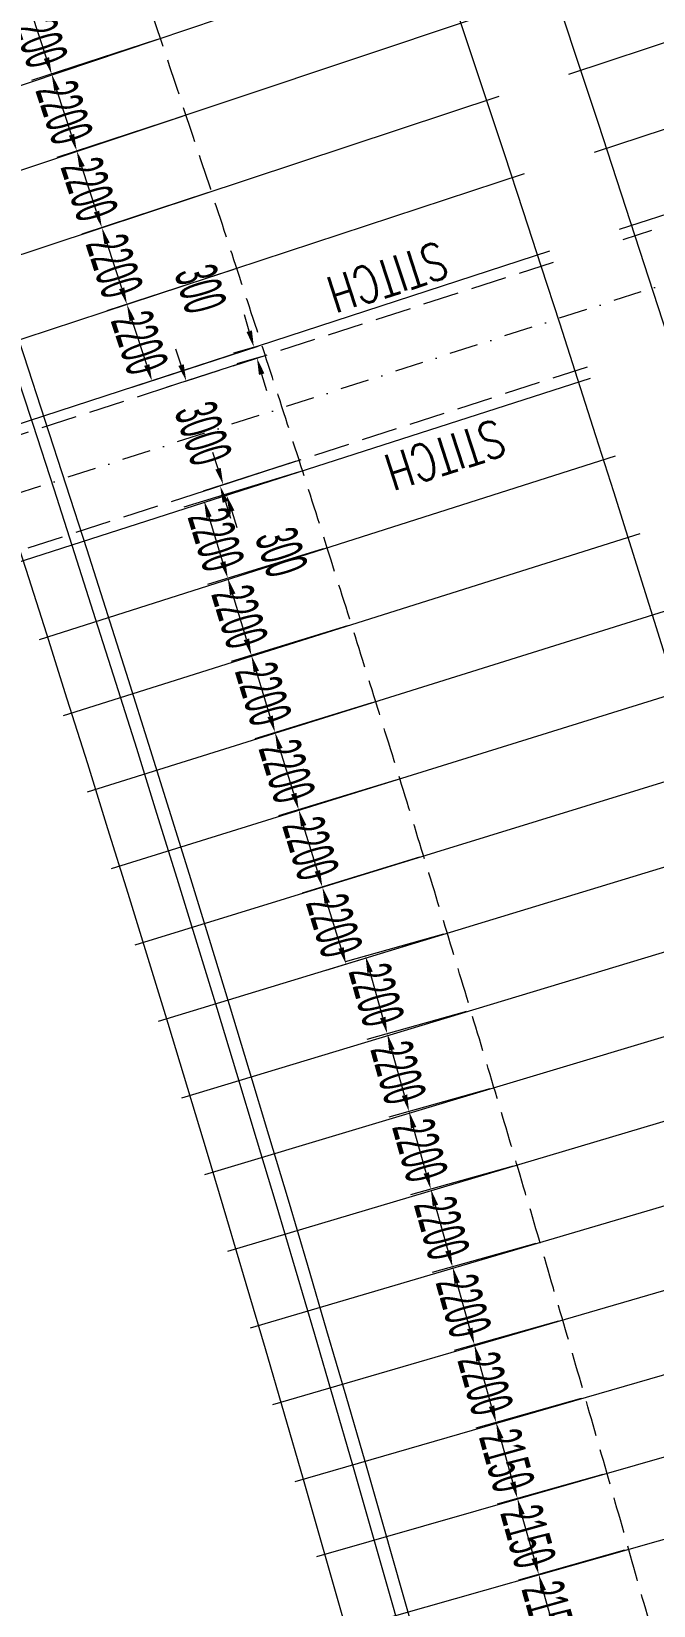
# Model space of a CAD drawing. Header units: millimetres. Extents: x 27228149 to 29012050, y 40856015 to 42918728.
# Drawn here: x 27303877 to 27320835, y 42753437 to 42796326 of the extents above; entities that cross this region are included whole.
import ezdxf

# ---------------------------------------------------------------- set-up
doc = ezdxf.new("R2010")
doc.units = ezdxf.units.MM
doc.header["$LTSCALE"] = 0.05
doc.linetypes.add('DGN Style 3', pattern=[27349.722329, 19535.51595, -7814.20638])
doc.linetypes.add('DGN Style 4', pattern=[31276.361035, 15628.41276, -7814.20638, 19.535516, -7814.20638])
doc.layers.get('Defpoints').update_dxf_attribs({"lineweight": 0})
for name, color, linetype, lineweight in [('InnerEdge_NB', 7, 'Continuous', 0), ('InnerEdge_SB', 7, 'Continuous', 0), ('OuterEdge_NB', 7, 'Continuous', 0), ('OuterEdge_SB', 7, 'Continuous', 0), ('PlacementCurve_NB', 1, 'DGN Style 3', 0), ('PlacementCurve_SB', 1, 'DGN Style 3', 0), ('S-_ANOT----_A-', 7, 'Continuous', 0), ('S-_ANOT----_T-', 7, 'Continuous', 0), ('S-_GRIDLINE_E- Adjusted', 6, 'DGN Style 4', 0), ('S-_SEG-----_E-NB', 3, 'Continuous', 13), ('S-_SEG-----_E-SB', 3, 'Continuous', 13), ('S-_WALLLBW-_E-', 40, 'Continuous', 13)]:
    doc.layers.add(name, color=color, linetype=linetype, lineweight=lineweight)
doc.styles.add('Styletxt', font='txt.shx')
doc.styles.add('StyleWORKING', font='WORKING.shx')
doc.dimstyles.new('dim300', dxfattribs={"dimtxt": 750, "dimasz": 750, "dimexe": 375, "dimexo": 375, "dimgap": 375, "dimtad": 1, "dimdec": 0, "dimzin": 11, "dimdsep": 46, "dimtxsty": 'StyleWORKING', "dimsah": 1, "dimcen": 0.09, "dimclrd": 7, "dimclre": 7, "dimadec": 4, "dimazin": 3, "dimtfac": 1, "dimtdec": 0, "dimtmove": 0, "dimatfit": 3, "dimfxl": 1, "dimtolj": 1, "dimtzin": 0, "dimlwd": 0, "dimlwe": 0, "dimarcsym": 0})

# ---------------------------------------------------------------- blocks, each defined once
blk = doc.blocks.new('*D551')
at = {"layer": 'Defpoints', "color": 0, "linetype": 'Continuous', "transparency": 16777216}
for p in [(27306687, 42798218), (27303743, 42797255), (27307391, 42796134)]:
    blk.add_point(p, dxfattribs=at)
at = {"layer": 'S-_ANOT----_A-', "linetype": 'Continuous', "transparency": 16777216}
for p, q in [((27306578, 42798182), (27303196, 42797076)), ((27307282, 42796098), (27303880, 42794986))]:
    blk.add_line(p, q, dxfattribs=at)
at = {"layer": 'S-_ANOT----_A-', "color": 7, "linetype": 'Continuous', "lineweight": 0, "transparency": 16777216}
blk.add_line((27304284, 42795601), (27303886, 42796818), dxfattribs=at)
at = {"layer": 'S-_ANOT----_A-', "color": 7, "linetype": 'Continuous', "transparency": 16777216}
for points in [[(27303959, 42796842), (27303813, 42796794), (27303743, 42797255)], [(27304357, 42795625), (27304211, 42795578), (27304427, 42795164)]]:
    blk.add_solid(points, dxfattribs=at)
at = {"layer": 'S-_ANOT----_A-', "color": 0, "linetype": 'Continuous', "transparency": 16777216, "insert": (27304086, 42796210), "char_height": 1150, "attachment_point": 5, "rotation": 288.1133, "style": 'StyleWORKING'}
blk.add_mtext('\\A1;{\\W0.47826;\\C0;2200}', dxfattribs=at)
blk = doc.blocks.new('*D552')
at = {"layer": 'Defpoints', "color": 0, "linetype": 'Continuous', "transparency": 16777216}
for p in [(27307391, 42796134), (27304427, 42795164), (27308091, 42794048)]:
    blk.add_point(p, dxfattribs=at)
at = {"layer": 'S-_ANOT----_A-', "linetype": 'Continuous', "transparency": 16777216}
for p, q in [((27307282, 42796098), (27303880, 42794986)), ((27307981, 42794012), (27304564, 42792895))]:
    blk.add_line(p, q, dxfattribs=at)
at = {"layer": 'S-_ANOT----_A-', "color": 7, "linetype": 'Continuous', "lineweight": 0, "transparency": 16777216}
blk.add_line((27304968, 42793511), (27304570, 42794727), dxfattribs=at)
at = {"layer": 'S-_ANOT----_A-', "color": 7, "linetype": 'Continuous', "transparency": 16777216}
for points in [[(27304643, 42794751), (27304497, 42794703), (27304427, 42795164)], [(27305040, 42793534), (27304895, 42793487), (27305111, 42793073)]]:
    blk.add_solid(points, dxfattribs=at)
at = {"layer": 'S-_ANOT----_A-', "color": 0, "linetype": 'Continuous', "transparency": 16777216, "insert": (27304770, 42794119), "char_height": 1150, "attachment_point": 5, "rotation": 288.1133, "style": 'StyleWORKING'}
blk.add_mtext('\\A1;{\\W0.47826;\\C0;2200}', dxfattribs=at)
blk = doc.blocks.new('*D553')
at = {"layer": 'Defpoints', "color": 0, "linetype": 'Continuous', "transparency": 16777216}
for p in [(27308091, 42794048), (27305111, 42793073), (27308785, 42791961)]:
    blk.add_point(p, dxfattribs=at)
at = {"layer": 'S-_ANOT----_A-', "linetype": 'Continuous', "transparency": 16777216}
for p, q in [((27307981, 42794012), (27304564, 42792895)), ((27308675, 42791925), (27305248, 42790804))]:
    blk.add_line(p, q, dxfattribs=at)
at = {"layer": 'S-_ANOT----_A-', "color": 7, "linetype": 'Continuous', "lineweight": 0, "transparency": 16777216}
blk.add_line((27305652, 42791420), (27305254, 42792636), dxfattribs=at)
at = {"layer": 'S-_ANOT----_A-', "color": 7, "linetype": 'Continuous', "transparency": 16777216}
for points in [[(27305327, 42792660), (27305181, 42792612), (27305111, 42793073)], [(27305724, 42791443), (27305579, 42791396), (27305795, 42790982)]]:
    blk.add_solid(points, dxfattribs=at)
at = {"layer": 'S-_ANOT----_A-', "color": 0, "linetype": 'Continuous', "transparency": 16777216, "insert": (27305454, 42792028), "char_height": 1150, "attachment_point": 5, "rotation": 288.1133, "style": 'StyleWORKING'}
blk.add_mtext('\\A1;{\\W0.47826;\\C0;2200}', dxfattribs=at)
blk = doc.blocks.new('*D554')
at = {"layer": 'Defpoints', "color": 0, "linetype": 'Continuous', "transparency": 16777216}
for p in [(27308785, 42791961), (27305795, 42790982), (27309474, 42789871)]:
    blk.add_point(p, dxfattribs=at)
at = {"layer": 'S-_ANOT----_A-', "linetype": 'Continuous', "transparency": 16777216}
for p, q in [((27308675, 42791925), (27305248, 42790804)), ((27309365, 42789835), (27305932, 42788713))]:
    blk.add_line(p, q, dxfattribs=at)
at = {"layer": 'S-_ANOT----_A-', "color": 7, "linetype": 'Continuous', "lineweight": 0, "transparency": 16777216}
blk.add_line((27306336, 42789329), (27305938, 42790545), dxfattribs=at)
at = {"layer": 'S-_ANOT----_A-', "color": 7, "linetype": 'Continuous', "transparency": 16777216}
for points in [[(27306010, 42790569), (27305865, 42790521), (27305795, 42790982)], [(27306408, 42789352), (27306263, 42789305), (27306479, 42788891)]]:
    blk.add_solid(points, dxfattribs=at)
at = {"layer": 'S-_ANOT----_A-', "color": 0, "linetype": 'Continuous', "transparency": 16777216, "insert": (27306138, 42789937), "char_height": 1150, "attachment_point": 5, "rotation": 288.1133, "style": 'StyleWORKING'}
blk.add_mtext('\\A1;{\\W0.47826;\\C0;2200}', dxfattribs=at)
blk = doc.blocks.new('*D555')
at = {"layer": 'Defpoints', "color": 0, "linetype": 'Continuous', "transparency": 16777216}
for p in [(27311266, 42784355), (27308583, 42783533), (27311936, 42782260)]:
    blk.add_point(p, dxfattribs=at)
at = {"layer": 'S-_ANOT----_A-', "linetype": 'Continuous', "transparency": 16777216}
for p, q in [((27311156, 42784321), (27308033, 42783364)), ((27311827, 42782226), (27308678, 42781261))]:
    blk.add_line(p, q, dxfattribs=at)
at = {"layer": 'S-_ANOT----_A-', "color": 7, "linetype": 'Continuous', "lineweight": 0, "transparency": 16777216}
blk.add_line((27309093, 42781869), (27308718, 42783093), dxfattribs=at)
at = {"layer": 'S-_ANOT----_A-', "color": 7, "linetype": 'Continuous', "transparency": 16777216}
for points in [[(27308791, 42783115), (27308645, 42783070), (27308583, 42783533)], [(27309166, 42781892), (27309020, 42781847), (27309228, 42781429)]]:
    blk.add_solid(points, dxfattribs=at)
at = {"layer": 'S-_ANOT----_A-', "color": 0, "linetype": 'Continuous', "transparency": 16777216, "insert": (27308907, 42782481), "char_height": 1150, "attachment_point": 5, "rotation": 287.0432, "style": 'StyleWORKING'}
blk.add_mtext('\\A1;{\\W0.47826;\\C0;2200}', dxfattribs=at)
blk = doc.blocks.new('*D556')
at = {"layer": 'Defpoints', "color": 0, "linetype": 'Continuous', "transparency": 16777216}
for p in [(27311936, 42782260), (27309228, 42781429), (27312602, 42780163)]:
    blk.add_point(p, dxfattribs=at)
at = {"layer": 'S-_ANOT----_A-', "linetype": 'Continuous', "transparency": 16777216}
for p, q in [((27311827, 42782226), (27308678, 42781261)), ((27312492, 42780129), (27309323, 42779157))]:
    blk.add_line(p, q, dxfattribs=at)
at = {"layer": 'S-_ANOT----_A-', "color": 7, "linetype": 'Continuous', "lineweight": 0, "transparency": 16777216}
blk.add_line((27309738, 42779766), (27309363, 42780989), dxfattribs=at)
at = {"layer": 'S-_ANOT----_A-', "color": 7, "linetype": 'Continuous', "transparency": 16777216}
for points in [[(27309436, 42781012), (27309289, 42780967), (27309228, 42781429)], [(27309811, 42779788), (27309664, 42779743), (27309873, 42779326)]]:
    blk.add_solid(points, dxfattribs=at)
at = {"layer": 'S-_ANOT----_A-', "color": 0, "linetype": 'Continuous', "transparency": 16777216, "insert": (27309551, 42780378), "char_height": 1150, "attachment_point": 5, "rotation": 287.0432, "style": 'StyleWORKING'}
blk.add_mtext('\\A1;{\\W0.47826;\\C0;2200}', dxfattribs=at)
blk = doc.blocks.new('*D557')
at = {"layer": 'Defpoints', "color": 0, "linetype": 'Continuous', "transparency": 16777216}
for p in [(27312602, 42780163), (27309873, 42779326), (27313262, 42778064)]:
    blk.add_point(p, dxfattribs=at)
at = {"layer": 'S-_ANOT----_A-', "linetype": 'Continuous', "transparency": 16777216}
for p, q in [((27312492, 42780129), (27309323, 42779157)), ((27313152, 42778030), (27309968, 42777054))]:
    blk.add_line(p, q, dxfattribs=at)
at = {"layer": 'S-_ANOT----_A-', "color": 7, "linetype": 'Continuous', "lineweight": 0, "transparency": 16777216}
blk.add_line((27310383, 42777662), (27310007, 42778886), dxfattribs=at)
at = {"layer": 'S-_ANOT----_A-', "color": 7, "linetype": 'Continuous', "transparency": 16777216}
for points in [[(27310081, 42778909), (27309934, 42778864), (27309873, 42779326)], [(27310456, 42777685), (27310309, 42777640), (27310517, 42777223)]]:
    blk.add_solid(points, dxfattribs=at)
at = {"layer": 'S-_ANOT----_A-', "color": 0, "linetype": 'Continuous', "transparency": 16777216, "insert": (27310196, 42778275), "char_height": 1150, "attachment_point": 5, "rotation": 287.0432, "style": 'StyleWORKING'}
blk.add_mtext('\\A1;{\\W0.47826;\\C0;2200}', dxfattribs=at)
blk = doc.blocks.new('*D558')
at = {"layer": 'Defpoints', "color": 0, "linetype": 'Continuous', "transparency": 16777216}
for p in [(27313262, 42778064), (27310517, 42777223), (27313917, 42775964)]:
    blk.add_point(p, dxfattribs=at)
at = {"layer": 'S-_ANOT----_A-', "linetype": 'Continuous', "transparency": 16777216}
for p, q in [((27313152, 42778030), (27309968, 42777054)), ((27313807, 42775930), (27310612, 42774951))]:
    blk.add_line(p, q, dxfattribs=at)
at = {"layer": 'S-_ANOT----_A-', "color": 7, "linetype": 'Continuous', "lineweight": 0, "transparency": 16777216}
blk.add_line((27311027, 42775559), (27310652, 42776783), dxfattribs=at)
at = {"layer": 'S-_ANOT----_A-', "color": 7, "linetype": 'Continuous', "transparency": 16777216}
for points in [[(27310725, 42776805), (27310579, 42776760), (27310517, 42777223)], [(27311101, 42775582), (27310954, 42775537), (27311162, 42775119)]]:
    blk.add_solid(points, dxfattribs=at)
at = {"layer": 'S-_ANOT----_A-', "color": 0, "linetype": 'Continuous', "transparency": 16777216, "insert": (27310841, 42776171), "char_height": 1150, "attachment_point": 5, "rotation": 287.0432, "style": 'StyleWORKING'}
blk.add_mtext('\\A1;{\\W0.47826;\\C0;2200}', dxfattribs=at)
blk = doc.blocks.new('*D559')
at = {"layer": 'Defpoints', "color": 0, "linetype": 'Continuous', "transparency": 16777216}
for p in [(27313917, 42775964), (27311162, 42775119), (27314567, 42773862)]:
    blk.add_point(p, dxfattribs=at)
at = {"layer": 'S-_ANOT----_A-', "linetype": 'Continuous', "transparency": 16777216}
for p, q in [((27313807, 42775930), (27310612, 42774951)), ((27314457, 42773828), (27311257, 42772847))]:
    blk.add_line(p, q, dxfattribs=at)
at = {"layer": 'S-_ANOT----_A-', "color": 7, "linetype": 'Continuous', "lineweight": 0, "transparency": 16777216}
blk.add_line((27311672, 42773456), (27311297, 42774680), dxfattribs=at)
at = {"layer": 'S-_ANOT----_A-', "color": 7, "linetype": 'Continuous', "transparency": 16777216}
for points in [[(27311370, 42774702), (27311224, 42774657), (27311162, 42775119)], [(27311745, 42773478), (27311599, 42773433), (27311807, 42773016)]]:
    blk.add_solid(points, dxfattribs=at)
at = {"layer": 'S-_ANOT----_A-', "color": 0, "linetype": 'Continuous', "transparency": 16777216, "insert": (27311486, 42774068), "char_height": 1150, "attachment_point": 5, "rotation": 287.0432, "style": 'StyleWORKING'}
blk.add_mtext('\\A1;{\\W0.47826;\\C0;2200}', dxfattribs=at)
blk = doc.blocks.new('*D560')
at = {"layer": 'Defpoints', "color": 0, "linetype": 'Continuous', "transparency": 16777216}
for p in [(27315217, 42771760), (27312983, 42771134), (27315852, 42769654)]:
    blk.add_point(p, dxfattribs=at)
at = {"layer": 'S-_ANOT----_A-', "linetype": 'Continuous', "transparency": 16777216}
for p, q in [((27315106, 42771729), (27312430, 42770979)), ((27315741, 42769623), (27313023, 42768861))]:
    blk.add_line(p, q, dxfattribs=at)
at = {"layer": 'S-_ANOT----_A-', "color": 7, "linetype": 'Continuous', "lineweight": 0, "transparency": 16777216}
blk.add_line((27313453, 42769459), (27313107, 42770691), dxfattribs=at)
at = {"layer": 'S-_ANOT----_A-', "color": 7, "linetype": 'Continuous', "transparency": 16777216}
for points in [[(27313181, 42770712), (27313034, 42770671), (27312983, 42771134)], [(27313527, 42769480), (27313379, 42769439), (27313577, 42769016)]]:
    blk.add_solid(points, dxfattribs=at)
at = {"layer": 'S-_ANOT----_A-', "color": 0, "linetype": 'Continuous', "transparency": 16777216, "insert": (27313281, 42770076), "char_height": 1150, "attachment_point": 5, "rotation": 285.6531, "style": 'StyleWORKING'}
blk.add_mtext('\\A1;{\\W0.47826;\\C0;2200}', dxfattribs=at)
blk = doc.blocks.new('*D561')
at = {"layer": 'Defpoints', "color": 0, "linetype": 'Continuous', "transparency": 16777216}
for p in [(27315852, 42769654), (27313577, 42769016), (27316486, 42767547)]:
    blk.add_point(p, dxfattribs=at)
at = {"layer": 'S-_ANOT----_A-', "linetype": 'Continuous', "transparency": 16777216}
for p, q in [((27315741, 42769623), (27313023, 42768861)), ((27316375, 42767516), (27313617, 42766743))]:
    blk.add_line(p, q, dxfattribs=at)
at = {"layer": 'S-_ANOT----_A-', "color": 7, "linetype": 'Continuous', "lineweight": 0, "transparency": 16777216}
blk.add_line((27314046, 42767341), (27313701, 42768573), dxfattribs=at)
at = {"layer": 'S-_ANOT----_A-', "color": 7, "linetype": 'Continuous', "transparency": 16777216}
for points in [[(27313775, 42768594), (27313627, 42768553), (27313577, 42769016)], [(27314120, 42767362), (27313972, 42767321), (27314170, 42766898)]]:
    blk.add_solid(points, dxfattribs=at)
at = {"layer": 'S-_ANOT----_A-', "color": 0, "linetype": 'Continuous', "transparency": 16777216, "insert": (27313875, 42767958), "char_height": 1150, "attachment_point": 5, "rotation": 285.6531, "style": 'StyleWORKING'}
blk.add_mtext('\\A1;{\\W0.47826;\\C0;2200}', dxfattribs=at)
blk = doc.blocks.new('*D562')
at = {"layer": 'Defpoints', "color": 0, "linetype": 'Continuous', "transparency": 16777216}
for p in [(27316486, 42767547), (27314170, 42766898), (27317115, 42765439)]:
    blk.add_point(p, dxfattribs=at)
at = {"layer": 'S-_ANOT----_A-', "linetype": 'Continuous', "transparency": 16777216}
for p, q in [((27316375, 42767516), (27313617, 42766743)), ((27317005, 42765408), (27314210, 42764625))]:
    blk.add_line(p, q, dxfattribs=at)
at = {"layer": 'S-_ANOT----_A-', "color": 7, "linetype": 'Continuous', "lineweight": 0, "transparency": 16777216}
blk.add_line((27314640, 42765223), (27314294, 42766455), dxfattribs=at)
at = {"layer": 'S-_ANOT----_A-', "color": 7, "linetype": 'Continuous', "transparency": 16777216}
for points in [[(27314368, 42766476), (27314221, 42766435), (27314170, 42766898)], [(27314713, 42765244), (27314566, 42765202), (27314764, 42764780)]]:
    blk.add_solid(points, dxfattribs=at)
at = {"layer": 'S-_ANOT----_A-', "color": 0, "linetype": 'Continuous', "transparency": 16777216, "insert": (27314468, 42765840), "char_height": 1150, "attachment_point": 5, "rotation": 285.6531, "style": 'StyleWORKING'}
blk.add_mtext('\\A1;{\\W0.47826;\\C0;2200}', dxfattribs=at)
blk = doc.blocks.new('*D563')
at = {"layer": 'Defpoints', "color": 0, "linetype": 'Continuous', "transparency": 16777216}
for p in [(27317115, 42765439), (27314764, 42764780), (27317740, 42763330)]:
    blk.add_point(p, dxfattribs=at)
at = {"layer": 'S-_ANOT----_A-', "linetype": 'Continuous', "transparency": 16777216}
for p, q in [((27317005, 42765408), (27314210, 42764625)), ((27317629, 42763299), (27314804, 42762507))]:
    blk.add_line(p, q, dxfattribs=at)
at = {"layer": 'S-_ANOT----_A-', "color": 7, "linetype": 'Continuous', "lineweight": 0, "transparency": 16777216}
blk.add_line((27315233, 42763105), (27314888, 42764337), dxfattribs=at)
at = {"layer": 'S-_ANOT----_A-', "color": 7, "linetype": 'Continuous', "transparency": 16777216}
for points in [[(27314962, 42764358), (27314814, 42764317), (27314764, 42764780)], [(27315307, 42763126), (27315159, 42763084), (27315357, 42762662)]]:
    blk.add_solid(points, dxfattribs=at)
at = {"layer": 'S-_ANOT----_A-', "color": 0, "linetype": 'Continuous', "transparency": 16777216, "insert": (27315062, 42763722), "char_height": 1150, "attachment_point": 5, "rotation": 285.6531, "style": 'StyleWORKING'}
blk.add_mtext('\\A1;{\\W0.47826;\\C0;2200}', dxfattribs=at)
blk = doc.blocks.new('*D564')
at = {"layer": 'Defpoints', "color": 0, "linetype": 'Continuous', "transparency": 16777216}
for p in [(27317740, 42763330), (27315357, 42762662), (27318359, 42761218)]:
    blk.add_point(p, dxfattribs=at)
at = {"layer": 'S-_ANOT----_A-', "linetype": 'Continuous', "transparency": 16777216}
for p, q in [((27317629, 42763299), (27314804, 42762507)), ((27318248, 42761187), (27315397, 42760389))]:
    blk.add_line(p, q, dxfattribs=at)
at = {"layer": 'S-_ANOT----_A-', "color": 7, "linetype": 'Continuous', "lineweight": 0, "transparency": 16777216}
blk.add_line((27315827, 42760987), (27315481, 42762219), dxfattribs=at)
at = {"layer": 'S-_ANOT----_A-', "color": 7, "linetype": 'Continuous', "transparency": 16777216}
for points in [[(27315555, 42762240), (27315408, 42762198), (27315357, 42762662)], [(27315901, 42761007), (27315753, 42760966), (27315951, 42760544)]]:
    blk.add_solid(points, dxfattribs=at)
at = {"layer": 'S-_ANOT----_A-', "color": 0, "linetype": 'Continuous', "transparency": 16777216, "insert": (27315655, 42761603), "char_height": 1150, "attachment_point": 5, "rotation": 285.6531, "style": 'StyleWORKING'}
blk.add_mtext('\\A1;{\\W0.47826;\\C0;2200}', dxfattribs=at)
blk = doc.blocks.new('*D565')
at = {"layer": 'Defpoints', "color": 0, "linetype": 'Continuous', "transparency": 16777216}
for p in [(27318359, 42761218), (27315951, 42760544), (27318972, 42759106)]:
    blk.add_point(p, dxfattribs=at)
at = {"layer": 'S-_ANOT----_A-', "linetype": 'Continuous', "transparency": 16777216}
for p, q in [((27318248, 42761187), (27315397, 42760389)), ((27318862, 42759075), (27315991, 42758270))]:
    blk.add_line(p, q, dxfattribs=at)
at = {"layer": 'S-_ANOT----_A-', "color": 7, "linetype": 'Continuous', "lineweight": 0, "transparency": 16777216}
blk.add_line((27316420, 42758868), (27316075, 42760101), dxfattribs=at)
at = {"layer": 'S-_ANOT----_A-', "color": 7, "linetype": 'Continuous', "transparency": 16777216}
for points in [[(27316149, 42760122), (27316001, 42760080), (27315951, 42760544)], [(27316494, 42758889), (27316346, 42758848), (27316544, 42758425)]]:
    blk.add_solid(points, dxfattribs=at)
at = {"layer": 'S-_ANOT----_A-', "color": 0, "linetype": 'Continuous', "transparency": 16777216, "insert": (27316249, 42759485), "char_height": 1150, "attachment_point": 5, "rotation": 285.6531, "style": 'StyleWORKING'}
blk.add_mtext('\\A1;{\\W0.47826;\\C0;2200}', dxfattribs=at)
blk = doc.blocks.new('*D566')
at = {"layer": 'Defpoints', "color": 0, "linetype": 'Continuous', "transparency": 16777216}
for p in [(27318972, 42759106), (27316544, 42758425), (27319567, 42757040)]:
    blk.add_point(p, dxfattribs=at)
at = {"layer": 'S-_ANOT----_A-', "linetype": 'Continuous', "transparency": 16777216}
for p, q in [((27318862, 42759075), (27315991, 42758270)), ((27319457, 42757009), (27316571, 42756200))]:
    blk.add_line(p, q, dxfattribs=at)
at = {"layer": 'S-_ANOT----_A-', "color": 7, "linetype": 'Continuous', "lineweight": 0, "transparency": 16777216}
blk.add_line((27317000, 42756798), (27316669, 42757983), dxfattribs=at)
at = {"layer": 'S-_ANOT----_A-', "color": 7, "linetype": 'Continuous', "transparency": 16777216}
for points in [[(27316742, 42758003), (27316595, 42757962), (27316544, 42758425)], [(27317074, 42756819), (27316927, 42756778), (27317124, 42756355)]]:
    blk.add_solid(points, dxfattribs=at)
at = {"layer": 'S-_ANOT----_A-', "color": 0, "linetype": 'Continuous', "transparency": 16777216, "insert": (27316836, 42757391), "char_height": 1150, "attachment_point": 5, "rotation": 285.6531, "style": 'StyleWORKING'}
blk.add_mtext('\\A1;{\\W0.47826;\\C0;2150}', dxfattribs=at)
blk = doc.blocks.new('*D567')
at = {"layer": 'Defpoints', "color": 0, "linetype": 'Continuous', "transparency": 16777216}
for p in [(27319567, 42757040), (27317124, 42756355), (27320157, 42754972)]:
    blk.add_point(p, dxfattribs=at)
at = {"layer": 'S-_ANOT----_A-', "linetype": 'Continuous', "transparency": 16777216}
for p, q in [((27319457, 42757009), (27316571, 42756200)), ((27320047, 42754941), (27317151, 42754130))]:
    blk.add_line(p, q, dxfattribs=at)
at = {"layer": 'S-_ANOT----_A-', "color": 7, "linetype": 'Continuous', "lineweight": 0, "transparency": 16777216}
blk.add_line((27317580, 42754728), (27317249, 42755912), dxfattribs=at)
at = {"layer": 'S-_ANOT----_A-', "color": 7, "linetype": 'Continuous', "transparency": 16777216}
for points in [[(27317322, 42755933), (27317175, 42755892), (27317124, 42756355)], [(27317654, 42754749), (27317507, 42754707), (27317705, 42754285)]]:
    blk.add_solid(points, dxfattribs=at)
at = {"layer": 'S-_ANOT----_A-', "color": 0, "linetype": 'Continuous', "transparency": 16777216, "insert": (27317416, 42755321), "char_height": 1150, "attachment_point": 5, "rotation": 285.6531, "style": 'StyleWORKING'}
blk.add_mtext('\\A1;{\\W0.47826;\\C0;2150}', dxfattribs=at)
blk = doc.blocks.new('*D568')
at = {"layer": 'Defpoints', "color": 0, "linetype": 'Continuous', "transparency": 16777216}
for p in [(27320157, 42754972), (27317705, 42754285), (27320742, 42752903)]:
    blk.add_point(p, dxfattribs=at)
at = {"layer": 'S-_ANOT----_A-', "linetype": 'Continuous', "transparency": 16777216}
for p, q in [((27320047, 42754941), (27317151, 42754130)), ((27320632, 42752872), (27317731, 42752060))]:
    blk.add_line(p, q, dxfattribs=at)
at = {"layer": 'S-_ANOT----_A-', "color": 7, "linetype": 'Continuous', "lineweight": 0, "transparency": 16777216}
blk.add_line((27318161, 42752658), (27317829, 42753842), dxfattribs=at)
at = {"layer": 'S-_ANOT----_A-', "color": 7, "linetype": 'Continuous', "transparency": 16777216}
for points in [[(27317903, 42753863), (27317755, 42753821), (27317705, 42754285)], [(27318234, 42752678), (27318087, 42752637), (27318285, 42752215)]]:
    blk.add_solid(points, dxfattribs=at)
at = {"layer": 'S-_ANOT----_A-', "color": 0, "linetype": 'Continuous', "transparency": 16777216, "insert": (27317996, 42753250), "char_height": 1150, "attachment_point": 5, "rotation": 285.6531, "style": 'StyleWORKING'}
blk.add_mtext('\\A1;{\\W0.47826;\\C0;2150}', dxfattribs=at)
blk = doc.blocks.new('*D860')
at = {"layer": 'Defpoints', "color": 0, "linetype": 'Continuous', "transparency": 16777216}
for p in [(27309941, 42787718), (27310167, 42787783, 0), (27310251, 42787495)]:
    blk.add_point(p, dxfattribs=at)
at = {"layer": 'S-_ANOT----_A-', "color": 7, "linetype": 'Continuous', "lineweight": 0, "transparency": 16777216}
for p, q in [((27309813, 42788160), (27309685, 42788602)), ((27310152, 42786988), (27310280, 42786546))]:
    blk.add_line(p, q, dxfattribs=at)
at = {"layer": 'S-_ANOT----_A-', "linetype": 'Continuous', "transparency": 16777216}
for p, q in [((27310057, 42787751), (27309388, 42787558)), ((27310140, 42787463), (27309472, 42787270))]:
    blk.add_line(p, q, dxfattribs=at)
at = {"layer": 'S-_ANOT----_A-', "color": 7, "linetype": 'Continuous', "transparency": 16777216}
for points in [[(27309887, 42788181), (27309739, 42788138), (27309941, 42787718)], [(27310226, 42787009), (27310078, 42786966), (27310024, 42787429)]]:
    blk.add_solid(points, dxfattribs=at)
at = {"layer": 'S-_ANOT----_A-', "color": 0, "linetype": 'Continuous', "transparency": 16777216, "insert": (27308486, 42789313), "char_height": 1150, "attachment_point": 5, "rotation": 286.1245, "style": 'StyleWORKING'}
blk.add_mtext('\\A1;{\\W0.47826;\\C0;300}', dxfattribs=at)
blk = doc.blocks.new('*D861')
at = {"layer": 'Defpoints', "color": 0, "linetype": 'Continuous', "transparency": 16777216}
for p in [(27311174, 42784641), (27311266, 42784355), (27309104, 42783975)]:
    blk.add_point(p, dxfattribs=at)
at = {"layer": 'S-_ANOT----_A-', "linetype": 'Continuous', "transparency": 16777216}
for p, q in [((27311065, 42784605), (27308557, 42783799)), ((27311157, 42784320), (27308649, 42783513))]:
    blk.add_line(p, q, dxfattribs=at)
at = {"layer": 'S-_ANOT----_A-', "color": 7, "linetype": 'Continuous', "lineweight": 0, "transparency": 16777216}
for p, q in [((27308963, 42784413), (27308823, 42784851)), ((27309337, 42783252), (27309478, 42782814))]:
    blk.add_line(p, q, dxfattribs=at)
at = {"layer": 'S-_ANOT----_A-', "color": 7, "linetype": 'Continuous', "transparency": 16777216}
for points in [[(27309036, 42784436), (27308891, 42784390), (27309104, 42783975)], [(27309410, 42783275), (27309264, 42783228), (27309196, 42783689)]]:
    blk.add_solid(points, dxfattribs=at)
at = {"layer": 'S-_ANOT----_A-', "color": 0, "linetype": 'Continuous', "transparency": 16777216, "insert": (27310692, 42782136), "char_height": 1150, "attachment_point": 5, "rotation": 287.8235, "style": 'StyleWORKING'}
blk.add_mtext('\\A1;{\\W0.47826;\\C0;300}', dxfattribs=at)
blk = doc.blocks.new('*D1153')
at = {"layer": 'Defpoints', "color": 0, "linetype": 'Continuous', "transparency": 16777216}
for p in [(27309474, 42789871), (27306479, 42788891), (27310158, 42787780)]:
    blk.add_point(p, dxfattribs=at)
at = {"layer": 'S-_ANOT----_A-', "linetype": 'Continuous', "transparency": 16777216}
for p, q in [((27309365, 42789835), (27305932, 42788713)), ((27310048, 42787744), (27306616, 42786622))]:
    blk.add_line(p, q, dxfattribs=at)
at = {"layer": 'S-_ANOT----_A-', "color": 7, "linetype": 'Continuous', "lineweight": 0, "transparency": 16777216}
blk.add_line((27307020, 42787238), (27306622, 42788454), dxfattribs=at)
at = {"layer": 'S-_ANOT----_A-', "color": 7, "linetype": 'Continuous', "transparency": 16777216}
for points in [[(27306694, 42788478), (27306549, 42788430), (27306479, 42788891)], [(27307092, 42787261), (27306947, 42787214), (27307163, 42786800)]]:
    blk.add_solid(points, dxfattribs=at)
at = {"layer": 'S-_ANOT----_A-', "color": 0, "linetype": 'Continuous', "transparency": 16777216, "insert": (27306822, 42787846), "char_height": 1150, "attachment_point": 5, "rotation": 288.1133, "style": 'StyleWORKING'}
blk.add_mtext('\\A1;{\\W0.47826;\\C0;2200}', dxfattribs=at)
blk = doc.blocks.new('*D1154')
at = {"layer": 'Defpoints', "color": 0, "linetype": 'Continuous', "transparency": 16777216}
for p in [(27310251, 42787495), (27311174, 42784641), (27309020, 42783944)]:
    blk.add_point(p, dxfattribs=at)
at = {"layer": 'S-_ANOT----_A-', "color": 7, "linetype": 'Continuous', "lineweight": 0, "transparency": 16777216}
for p, q in [((27307955, 42787236), (27307813, 42787673)), ((27309162, 42783506), (27309303, 42783068))]:
    blk.add_line(p, q, dxfattribs=at)
at = {"layer": 'S-_ANOT----_A-', "linetype": 'Continuous', "transparency": 16777216}
for p, q in [((27310141, 42787460), (27307550, 42786621)), ((27311065, 42784605), (27308473, 42783767))]:
    blk.add_line(p, q, dxfattribs=at)
at = {"layer": 'S-_ANOT----_A-', "color": 7, "linetype": 'Continuous', "transparency": 16777216}
for points in [[(27308028, 42787259), (27307882, 42787212), (27308097, 42786798)], [(27309235, 42783530), (27309089, 42783482), (27309020, 42783944)]]:
    blk.add_solid(points, dxfattribs=at)
at = {"layer": 'S-_ANOT----_A-', "color": 0, "linetype": 'Continuous', "transparency": 16777216, "insert": (27308560, 42785371), "char_height": 1150, "attachment_point": 5, "rotation": 287.9286, "style": 'StyleWORKING'}
blk.add_mtext('\\A1;{\\W0.47826;\\C0;3000}', dxfattribs=at)
blk = doc.blocks.new('*D1155')
at = {"layer": 'Defpoints', "color": 0, "linetype": 'Continuous', "transparency": 16777216}
for p in [(27314567, 42773862), (27311807, 42773016), (27315212, 42771759)]:
    blk.add_point(p, dxfattribs=at)
at = {"layer": 'S-_ANOT----_A-', "linetype": 'Continuous', "transparency": 16777216}
for p, q in [((27314457, 42773828), (27311257, 42772847)), ((27315102, 42771725), (27311902, 42770744))]:
    blk.add_line(p, q, dxfattribs=at)
at = {"layer": 'S-_ANOT----_A-', "color": 7, "linetype": 'Continuous', "lineweight": 0, "transparency": 16777216}
blk.add_line((27312317, 42771352), (27311942, 42772576), dxfattribs=at)
at = {"layer": 'S-_ANOT----_A-', "color": 7, "linetype": 'Continuous', "transparency": 16777216}
for points in [[(27312015, 42772599), (27311868, 42772554), (27311807, 42773016)], [(27312390, 42771375), (27312244, 42771330), (27312452, 42770913)]]:
    blk.add_solid(points, dxfattribs=at)
at = {"layer": 'S-_ANOT----_A-', "color": 0, "linetype": 'Continuous', "transparency": 16777216, "insert": (27312131, 42771965), "char_height": 1150, "attachment_point": 5, "rotation": 287.0432, "style": 'StyleWORKING'}
blk.add_mtext('\\A1;{\\W0.47826;\\C0;2200}', dxfattribs=at)

msp = doc.modelspace()

# ---------------------------------------------------------------- linework, layer by layer
at = {"layer": 'InnerEdge_NB'}
msp.add_lwpolyline([(27283724.5, 42878514.7, -0.0568157), (27345588.8, 42682480.7), (27368075.3, 42566916.3, 0.0263705), (27393633.3, 42464653, 0.0426618), (27458420.2, 42303807.1, 0.1075608), (27699785.7, 42006839.6, 0.026969), (27783127.3, 41947329.2), (27839783.5, 41911319.6)], format="xyb", dxfattribs=at)
at = {"layer": 'InnerEdge_SB'}
msp.add_lwpolyline([(27370363.7, 42569291.8), (27348239.1, 42682996.3, 0.0568157), (27286190.8, 42879613.7)], format="xyb", dxfattribs=at)
at = {"layer": 'OuterEdge_NB'}
msp.add_arc((26454853.3, 42509161.6), 893291, 11.011006, 26.2492157, dxfattribs=at)
at = {"layer": 'OuterEdge_SB'}
msp.add_arc((26454853.3, 42509161.6), 924291, 13.8451623, 26.2492156, dxfattribs=at)
at = {"layer": 'PlacementCurve_NB'}
msp.add_lwpolyline([(27288809.3, 42846343.4, -0.0480477), (27337834.2, 42680971.8), (27359958.8, 42567267.3, 0.0690894), (27451045.4, 42301107.2, 0.1079959), (27694979, 42000696.1, 0.0193193), (27725549.4, 41977271, 0.0146476), (27778701.6, 41940923.9), (27835716.4, 41904662.4)], format="xyb", dxfattribs=at)
at = {"layer": 'PlacementCurve_SB'}
msp.add_lwpolyline([(27305541.4, 42854039, -0.0482858), (27355899.2, 42684467.3), (27377998.9, 42570890.3, 0.0688708), (27467496.8, 42309348.2, 0.1110949), (27715510, 42007942.3, 0.028125), (27802629.8, 41947720.4), (27845874.9, 41921290)], format="xyb", dxfattribs=at)
at = {"layer": 'S-_GRIDLINE_E- Adjusted'}
msp.add_line((27336859.1, 42794527.7), (27264854.4, 42771230), dxfattribs=at)
at = {"layer": 'S-_SEG-----_E-NB'}
for p, q in [((27315210.1, 42798766), (27299591.3, 42793508.4)), ((27315915.8, 42796661), (27300284.2, 42791441.6)), ((27316616.4, 42794554.3), (27300972, 42789373)), ((27317311.8, 42792445.8), (27301654.8, 42787302.8)), ((27318002, 42790335.6), (27302332.6, 42785230.9)), ((27303430.6, 42781837.2), (27319120.4, 42786878.9)), ((27304094.9, 42779761), (27319797.1, 42784764.3)), ((27304754.2, 42777683.3), (27320468.5, 42782648.1)), ((27305408.4, 42775603.9), (27321134.8, 42780530.3)), ((27306057.4, 42773522.9), (27321795.9, 42778410.8)), ((27306701.4, 42771440.3), (27322451.8, 42776289.7)), ((27307340.4, 42769356.1), (27323102.5, 42774167)), ((27307974.2, 42767270.5), (27323748, 42772042.8)), ((27308602.9, 42765183.2), (27324388.4, 42769917)), ((27309226.5, 42763094.4), (27325023.5, 42767789.6)), ((27309844.9, 42761004.2), (27325653.4, 42765660.6)), ((27310458.3, 42758912.4), (27326278.1, 42763530.2)), ((27311066.6, 42756819.1), (27326897.6, 42761398.2)), ((27311656.1, 42754771.9), (27327498, 42759313.1)), ((27312240.6, 42752723.4), (27328093.4, 42757226.7))]:
    msp.add_line(p, q, dxfattribs=at)
at = {"layer": 'S-_SEG-----_E-NB', "linetype": 'DGN Style 3'}
for p, q in [((27318099.5, 42790034.5), (27302420.3, 42784961.3)), ((27319023, 42787180.1), (27303343.8, 42782107))]:
    msp.add_line(p, q, dxfattribs=at)
at = {"layer": 'S-_SEG-----_E-SB'}
for p, q in [((27318523.1, 42795158.6), (27334880.1, 42800573.4)), ((27319221.6, 42793040.3), (27335591.6, 42798416)), ((27319910, 42790935.6), (27336303.3, 42796239.9))]:
    msp.add_line(p, q, dxfattribs=at)
at = {"layer": 'S-_SEG-----_E-SB', "linetype": 'DGN Style 3'}
msp.add_line((27336396.2, 42795954.5), (27320002.6, 42790650.2), dxfattribs=at)
at = {"layer": 'S-_WALLLBW-_E-'}
for radius, start, end in [(924641, 13.8451623, 26.2492156), (892941, 11.011006, 26.2492157), (891541, 11.011006, 26.2492157)]:
    msp.add_arc((26454853.3, 42509161.6), radius, start, end, dxfattribs=at)

# ---------------------------------------------------------------- texts
at = {"layer": 'S-_ANOT----_T-', "linetype": 'Continuous', "style": 'Styletxt', "width": 0.75}
for p in [(27315000.1, 42790616.1), (27316570.1, 42785771.7)]:
    msp.add_text('STITCH', height=1000, rotation=198.0444, dxfattribs=at).set_placement(p)

# ---------------------------------------------------------------- dimensions: what is measured, and where the dimension line sits
at = {"layer": 'S-_ANOT----_A-', "linetype": 'Continuous'}
for base, p1, p2, angle, override, picture, middle, turn in [((27303742.7, 42797255.2), (27307391.2, 42796134), (27306686.8, 42798218.2), 108.11327, {"dimscale": 1000, "dimtxt": 1.15, "dimasz": 0.46, "dimexe": 0.575, "dimexo": 0.115, "dimgap": 0.2875, "dimtad": 1, "dimtih": 0, "dimtoh": 0, "dimlfac": 1, "dimsah": 1, "dimcen": 0, "dimse1": 0, "dimse2": 0, "dimclre": 256, "dimclrt": 0, "dimtol": 0, "dimtfac": 1, "dimtofl": 0, "dimtmove": 2, "dimatfit": 3, "dimfrac": 0, "dimtolj": 1, "dimlwe": 65535}, '*D551', (27304086, 42796210.2), 288.11327), ((27304426.7, 42795164.3), (27308090.5, 42794048.1), (27307391.2, 42796134), 108.11327, {"dimscale": 1000, "dimtxt": 1.15, "dimasz": 0.46, "dimexe": 0.575, "dimexo": 0.115, "dimgap": 0.2875, "dimtad": 1, "dimtih": 0, "dimtoh": 0, "dimlfac": 1, "dimsah": 1, "dimcen": 0, "dimse1": 0, "dimse2": 0, "dimclre": 256, "dimclrt": 0, "dimtol": 0, "dimtfac": 1, "dimtofl": 0, "dimtmove": 2, "dimatfit": 3, "dimfrac": 0, "dimtolj": 1, "dimlwe": 65535}, '*D552', (27304770, 42794119.3), 288.11327), ((27305110.6, 42793073.4), (27308784.7, 42791960.5), (27308090.5, 42794048.1), 108.11327, {"dimscale": 1000, "dimtxt": 1.15, "dimasz": 0.46, "dimexe": 0.575, "dimexo": 0.115, "dimgap": 0.2875, "dimtad": 1, "dimtih": 0, "dimtoh": 0, "dimlfac": 1, "dimsah": 1, "dimcen": 0, "dimse1": 0, "dimse2": 0, "dimclre": 256, "dimclrt": 0, "dimtol": 0, "dimtfac": 1, "dimtofl": 0, "dimtmove": 2, "dimatfit": 3, "dimfrac": 0, "dimtolj": 1, "dimlwe": 65535}, '*D553', (27305453.9, 42792028.3), 288.11327), ((27305794.6, 42790982.4), (27309473.8, 42789871.2), (27308784.7, 42791960.5), 108.11327, {"dimscale": 1000, "dimtxt": 1.15, "dimasz": 0.46, "dimexe": 0.575, "dimexo": 0.115, "dimgap": 0.2875, "dimtad": 1, "dimtih": 0, "dimtoh": 0, "dimlfac": 1, "dimsah": 1, "dimcen": 0, "dimse1": 0, "dimse2": 0, "dimclre": 256, "dimclrt": 0, "dimtol": 0, "dimtfac": 1, "dimtofl": 0, "dimtmove": 2, "dimatfit": 3, "dimfrac": 0, "dimtolj": 1, "dimlwe": 65535}, '*D554', (27306137.9, 42789937.4), 288.11327), ((27309940.8, 42787717.8), (27310250.7, 42787494.9), (27310167.3, 42787783.3, -0.2), 106.12451, {"dimscale": 1000, "dimtxt": 1.15, "dimasz": 0.46, "dimexe": 0.575, "dimexo": 0.115, "dimgap": 0.2875, "dimtad": 1, "dimtih": 0, "dimtoh": 0, "dimlfac": 1, "dimsah": 1, "dimcen": 0, "dimse1": 0, "dimse2": 0, "dimclre": 256, "dimclrt": 0, "dimtol": 0, "dimtfac": 1, "dimtofl": 0, "dimtmove": 2, "dimatfit": 3, "dimfrac": 0, "dimtolj": 1, "dimlwe": 65535}, '*D860', (27308486.4, 42789313.1), 286.12451), ((27306478.6, 42788891.4), (27310157.8, 42787780.2), (27309473.8, 42789871.2), 108.11327, {"dimscale": 1000, "dimtxt": 1.15, "dimasz": 0.46, "dimexe": 0.575, "dimexo": 0.115, "dimgap": 0.2875, "dimtad": 1, "dimtih": 0, "dimtoh": 0, "dimlfac": 1, "dimsah": 1, "dimcen": 0, "dimse1": 0, "dimse2": 0, "dimclre": 256, "dimclrt": 0, "dimtol": 0, "dimtfac": 1, "dimtofl": 0, "dimtmove": 2, "dimatfit": 3, "dimfrac": 0, "dimtolj": 1, "dimlwe": 65535}, '*D1153', (27306821.9, 42787846.4), 288.11327), ((27309020.1, 42783943.7), (27310250.7, 42787494.9), (27311174.2, 42784640.6), 107.92856, {"dimscale": 1000, "dimtxt": 1.15, "dimasz": 0.46, "dimexe": 0.575, "dimexo": 0.115, "dimgap": 0.2875, "dimtad": 1, "dimjust": 0, "dimtih": 0, "dimtoh": 0, "dimlfac": 1, "dimsah": 1, "dimcen": 0, "dimse1": 0, "dimse2": 0, "dimclre": 256, "dimclrt": 0, "dimtol": 0, "dimtfac": 1, "dimtofl": 0, "dimtmove": 2, "dimatfit": 3, "dimfrac": 0, "dimtolj": 1, "dimlwe": 65535}, '*D1154', (27308559.7, 42785371.2), 287.92856), ((27309104.3, 42783975.1), (27311266, 42784355), (27311174.2, 42784640.6), 107.82346, {"dimscale": 1000, "dimtxt": 1.15, "dimasz": 0.46, "dimexe": 0.575, "dimexo": 0.115, "dimgap": 0.2875, "dimtad": 1, "dimtih": 0, "dimtoh": 0, "dimlfac": 1, "dimsah": 1, "dimcen": 0, "dimse1": 0, "dimse2": 0, "dimclre": 256, "dimclrt": 0, "dimtol": 0, "dimtfac": 1, "dimtofl": 0, "dimtmove": 2, "dimatfit": 3, "dimfrac": 0, "dimtolj": 1, "dimlwe": 65535}, '*D861', (27310691.6, 42782136.2), 287.82346), ((27308583, 42783532.5), (27311936.5, 42782259.6), (27311266, 42784355), 107.0432, {"dimscale": 1000, "dimtxt": 1.15, "dimasz": 0.46, "dimexe": 0.575, "dimexo": 0.115, "dimgap": 0.2875, "dimtad": 1, "dimtih": 0, "dimtoh": 0, "dimlfac": 1, "dimsah": 1, "dimcen": 0, "dimse1": 0, "dimse2": 0, "dimclre": 256, "dimclrt": 0, "dimtol": 0, "dimtfac": 1, "dimtofl": 0, "dimtmove": 2, "dimatfit": 3, "dimfrac": 0, "dimtolj": 1, "dimlwe": 65535}, '*D555', (27308906.7, 42782481.3), 287.0432), ((27309227.8, 42781429.3), (27312601.8, 42780162.7), (27311936.5, 42782259.6), 107.0432, {"dimscale": 1000, "dimtxt": 1.15, "dimasz": 0.46, "dimexe": 0.575, "dimexo": 0.115, "dimgap": 0.2875, "dimtad": 1, "dimtih": 0, "dimtoh": 0, "dimlfac": 1, "dimsah": 1, "dimcen": 0, "dimse1": 0, "dimse2": 0, "dimclre": 256, "dimclrt": 0, "dimtol": 0, "dimtfac": 1, "dimtofl": 0, "dimtmove": 2, "dimatfit": 3, "dimfrac": 0, "dimtolj": 1, "dimlwe": 65535}, '*D556', (27309551.5, 42780378), 287.0432), ((27309872.6, 42779326), (27313262, 42778064.1), (27312601.8, 42780162.7), 107.0432, {"dimscale": 1000, "dimtxt": 1.15, "dimasz": 0.46, "dimexe": 0.575, "dimexo": 0.115, "dimgap": 0.2875, "dimtad": 1, "dimtih": 0, "dimtoh": 0, "dimlfac": 1, "dimsah": 1, "dimcen": 0, "dimse1": 0, "dimse2": 0, "dimclre": 256, "dimclrt": 0, "dimtol": 0, "dimtfac": 1, "dimtofl": 0, "dimtmove": 2, "dimatfit": 3, "dimfrac": 0, "dimtolj": 1, "dimlwe": 65535}, '*D557', (27310196.3, 42778274.7), 287.0432), ((27310517.3, 42777222.7), (27313917.1, 42775963.9), (27313262, 42778064.1), 107.0432, {"dimscale": 1000, "dimtxt": 1.15, "dimasz": 0.46, "dimexe": 0.575, "dimexo": 0.115, "dimgap": 0.2875, "dimtad": 1, "dimtih": 0, "dimtoh": 0, "dimlfac": 1, "dimsah": 1, "dimcen": 0, "dimse1": 0, "dimse2": 0, "dimclre": 256, "dimclrt": 0, "dimtol": 0, "dimtfac": 1, "dimtofl": 0, "dimtmove": 2, "dimatfit": 3, "dimfrac": 0, "dimtolj": 1, "dimlwe": 65535}, '*D558', (27310841.1, 42776171.4), 287.0432), ((27311162.1, 42775119.3), (27314567.1, 42773862.1), (27313917.1, 42775963.9), 107.0432, {"dimscale": 1000, "dimtxt": 1.15, "dimasz": 0.46, "dimexe": 0.575, "dimexo": 0.115, "dimgap": 0.2875, "dimtad": 1, "dimtih": 0, "dimtoh": 0, "dimlfac": 1, "dimsah": 1, "dimcen": 0, "dimse1": 0, "dimse2": 0, "dimclre": 256, "dimclrt": 0, "dimtol": 0, "dimtfac": 1, "dimtofl": 0, "dimtmove": 2, "dimatfit": 3, "dimfrac": 0, "dimtolj": 1, "dimlwe": 65535}, '*D559', (27311485.9, 42774068), 287.0432), ((27311806.9, 42773015.9), (27315211.9, 42771758.7), (27314567.1, 42773862.1), 107.0432, {"dimscale": 1000, "dimtxt": 1.15, "dimasz": 0.46, "dimexe": 0.575, "dimexo": 0.115, "dimgap": 0.2875, "dimtad": 1, "dimtih": 0, "dimtoh": 0, "dimlfac": 1, "dimsah": 1, "dimcen": 0, "dimse1": 0, "dimse2": 0, "dimclre": 256, "dimclrt": 0, "dimtol": 0, "dimtfac": 1, "dimtofl": 0, "dimtmove": 2, "dimatfit": 3, "dimfrac": 0, "dimtolj": 1, "dimlwe": 65535}, '*D1155', (27312130.7, 42771964.6), 287.0432), ((27312983.3, 42771134.4), (27315851.5, 42769653.7), (27315217, 42771760.2), 105.65307, {"dimscale": 1000, "dimtxt": 1.15, "dimasz": 0.46, "dimexe": 0.575, "dimexo": 0.115, "dimgap": 0.2875, "dimtad": 1, "dimtih": 0, "dimtoh": 0, "dimlfac": 1, "dimsah": 1, "dimcen": 0, "dimse1": 0, "dimse2": 0, "dimclre": 256, "dimclrt": 0, "dimtol": 0, "dimtfac": 1, "dimtofl": 0, "dimtmove": 2, "dimatfit": 3, "dimfrac": 0, "dimtolj": 1, "dimlwe": 65535}, '*D560', (27313281.4, 42770075.7), 285.65307), ((27313576.8, 42769016.3), (27316486, 42767547.2), (27315851.5, 42769653.7), 105.65307, {"dimscale": 1000, "dimtxt": 1.15, "dimasz": 0.46, "dimexe": 0.575, "dimexo": 0.115, "dimgap": 0.2875, "dimtad": 1, "dimtih": 0, "dimtoh": 0, "dimlfac": 1, "dimsah": 1, "dimcen": 0, "dimse1": 0, "dimse2": 0, "dimclre": 256, "dimclrt": 0, "dimtol": 0, "dimtfac": 1, "dimtofl": 0, "dimtmove": 2, "dimatfit": 3, "dimfrac": 0, "dimtolj": 1, "dimlwe": 65535}, '*D561', (27313874.9, 42767957.7), 285.65307), ((27314170.3, 42766898.3), (27317115.4, 42765439.2), (27316486, 42767547.2), 105.65307, {"dimscale": 1000, "dimtxt": 1.15, "dimasz": 0.46, "dimexe": 0.575, "dimexo": 0.115, "dimgap": 0.2875, "dimtad": 1, "dimtih": 0, "dimtoh": 0, "dimlfac": 1, "dimsah": 1, "dimcen": 0, "dimse1": 0, "dimse2": 0, "dimclre": 256, "dimclrt": 0, "dimtol": 0, "dimtfac": 1, "dimtofl": 0, "dimtmove": 2, "dimatfit": 3, "dimfrac": 0, "dimtolj": 1, "dimlwe": 65535}, '*D562', (27314468.4, 42765839.6), 285.65307), ((27314763.8, 42764780.2), (27317739.6, 42763329.6), (27317115.4, 42765439.2), 105.65307, {"dimscale": 1000, "dimtxt": 1.15, "dimasz": 0.46, "dimexe": 0.575, "dimexo": 0.115, "dimgap": 0.2875, "dimtad": 1, "dimtih": 0, "dimtoh": 0, "dimlfac": 1, "dimsah": 1, "dimcen": 0, "dimse1": 0, "dimse2": 0, "dimclre": 256, "dimclrt": 0, "dimtol": 0, "dimtfac": 1, "dimtofl": 0, "dimtmove": 2, "dimatfit": 3, "dimfrac": 0, "dimtolj": 1, "dimlwe": 65535}, '*D563', (27315061.9, 42763721.5), 285.65307), ((27315357.3, 42762662.1), (27318358.6, 42761218.5), (27317739.6, 42763329.6), 105.65307, {"dimscale": 1000, "dimtxt": 1.15, "dimasz": 0.46, "dimexe": 0.575, "dimexo": 0.115, "dimgap": 0.2875, "dimtad": 1, "dimtih": 0, "dimtoh": 0, "dimlfac": 1, "dimsah": 1, "dimcen": 0, "dimse1": 0, "dimse2": 0, "dimclre": 256, "dimclrt": 0, "dimtol": 0, "dimtfac": 1, "dimtofl": 0, "dimtmove": 2, "dimatfit": 3, "dimfrac": 0, "dimtolj": 1, "dimlwe": 65535}, '*D564', (27315655.4, 42761603.3), 285.65307), ((27315950.9, 42760543.8), (27318972.5, 42759105.8), (27318358.6, 42761218.5), 105.65307, {"dimscale": 1000, "dimtxt": 1.15, "dimasz": 0.46, "dimexe": 0.575, "dimexo": 0.115, "dimgap": 0.2875, "dimtad": 1, "dimtih": 0, "dimtoh": 0, "dimlfac": 1, "dimsah": 1, "dimcen": 0, "dimse1": 0, "dimse2": 0, "dimclre": 256, "dimclrt": 0, "dimtol": 0, "dimtfac": 1, "dimtofl": 0, "dimtmove": 2, "dimatfit": 3, "dimfrac": 0, "dimtolj": 1, "dimlwe": 65535}, '*D565', (27316249, 42759485), 285.65307), ((27316544.4, 42758425.5), (27319567.4, 42757039.8), (27318972.5, 42759105.8), 105.65307, {"dimscale": 1000, "dimtxt": 1.15, "dimasz": 0.46, "dimexe": 0.575, "dimexo": 0.115, "dimgap": 0.2875, "dimtad": 1, "dimtih": 0, "dimtoh": 0, "dimlfac": 1, "dimsah": 1, "dimcen": 0, "dimse1": 0, "dimse2": 0, "dimclre": 256, "dimclrt": 0, "dimtol": 0, "dimtfac": 1, "dimtofl": 0, "dimtmove": 2, "dimatfit": 3, "dimfrac": 0, "dimtolj": 1, "dimlwe": 65535}, '*D566', (27316835.8, 42757390.7), 285.65307), ((27317124.5, 42756355.2), (27320157.4, 42754972.3), (27319567.4, 42757039.8), 105.65307, {"dimscale": 1000, "dimtxt": 1.15, "dimasz": 0.46, "dimexe": 0.575, "dimexo": 0.115, "dimgap": 0.2875, "dimtad": 1, "dimtih": 0, "dimtoh": 0, "dimlfac": 1, "dimsah": 1, "dimcen": 0, "dimse1": 0, "dimse2": 0, "dimclre": 256, "dimclrt": 0, "dimtol": 0, "dimtfac": 1, "dimtofl": 0, "dimtmove": 2, "dimatfit": 3, "dimfrac": 0, "dimtolj": 1, "dimlwe": 65535}, '*D567', (27317415.9, 42755320.5), 285.65307), ((27317704.6, 42754285), (27320742.4, 42752903.5), (27320157.4, 42754972.3), 105.65307, {"dimscale": 1000, "dimtxt": 1.15, "dimasz": 0.46, "dimexe": 0.575, "dimexo": 0.115, "dimgap": 0.2875, "dimtad": 1, "dimtih": 0, "dimtoh": 0, "dimlfac": 1, "dimsah": 1, "dimcen": 0, "dimse1": 0, "dimse2": 0, "dimclre": 256, "dimclrt": 0, "dimtol": 0, "dimtfac": 1, "dimtofl": 0, "dimtmove": 2, "dimatfit": 3, "dimfrac": 0, "dimtolj": 1, "dimlwe": 65535}, '*D568', (27317996, 42753250.3), 285.65307)]:
    dim = msp.add_linear_dim(base=base, p1=p1, p2=p2, angle=angle, text='{\\W0.47826;\\C0;<>}', dimstyle='dim300', override=override, dxfattribs=at)
    dim.commit()
    dim.dimension.update_dxf_attribs({"geometry": picture, "text_midpoint": middle, "dimtype": 160, "text_rotation": turn})

doc.saveas('drawing.dxf')
